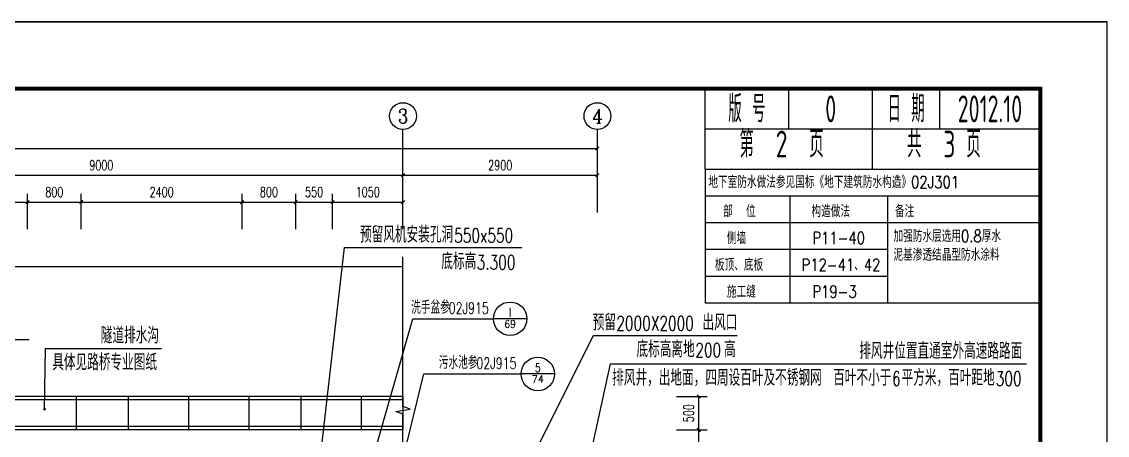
# Model space of a CAD drawing. Header units: millimetres. Extents: x -29538 to 115583, y -232866 to 15404.
# Drawn here: x 99341 to 115533, y -70896 to -64726 of the extents above; entities that cross this region are included whole.
import ezdxf
from ezdxf.enums import TextEntityAlignment as Align

# ---------------------------------------------------------------- set-up
doc = ezdxf.new("R2010")
doc.units = ezdxf.units.MM
doc.header["$LTSCALE"] = 10
doc.header["$MEASUREMENT"] = 0
doc.linetypes.add('DASH', pattern=[0.35, 0.25, -0.1])
for name, color, linetype in [('AXIS', 3, 'Continuous'), ('AXIS_TEXT', 7, 'Continuous'), ('DIM_LEAD', 3, 'Continuous'), ('DIM_SYMB', 3, 'Continuous'), ('HIDE_B', 7, 'Continuous'), ('PUB_TEXT', 7, 'Continuous'), ('QQ', 8, 'Continuous'), ('WALL', 9, 'Continuous'), ('图框', 7, 'Continuous'), ('文字', 7, 'Continuous'), ('栏目', 3, 'Continuous'), ('次轮廓线', 7, 'Continuous'), ('页码', 3, 'Continuous')]:
    doc.layers.add(name, color=color, linetype=linetype)
doc.styles.add('_TCH_AXIS', font='COMPLEX', dxfattribs={"bigfont": 'GBCBIG'})
doc.styles.add('_TCH_DIM', font='SIMPLEX', dxfattribs={"bigfont": 'GBCBIG'})
doc.styles.add('COMPLEX', font='COMPLEX')
doc.styles.add('DIM_FONT', font='SIMPLEX', dxfattribs={"width": 0.7, "bigfont": 'GBCBIG'})
doc.styles.add('HZTXT', font='SIMPLEX.shx', dxfattribs={"width": 0.8, "bigfont": 'gbhzfs.shx'})
doc.styles.get("Standard").update_dxf_attribs({"font": 'gbenor.shx', "width": 0.75, "bigfont": 'gbcbig.shx'})
doc.dimstyles.new('DIMN50', dxfattribs={"dimscale": 0.5, "dimtxt": 300, "dimasz": 100, "dimexe": 250, "dimexo": 300, "dimgap": 150, "dimtad": 1, "dimdec": 0, "dimzin": 0, "dimdsep": 46, "dimtxsty": 'DIM_FONT', "dimblk": 'ARCHTICK', "dimcen": 0.09, "dimclrt": 7, "dimazin": 2, "dimtfac": 1, "dimtdec": 0, "dimtix": 1, "dimtmove": 2, "dimatfit": 3, "dimldrblk": 'ARCHTICK', "dimfxl": 0, "dimtolj": 1, "dimtzin": 0, "dimarcsym": 0})

# ---------------------------------------------------------------- blocks, each defined once
blk = doc.blocks.new('_ArchTick')
at = {"color": 0, "linetype": 'ByBlock', "const_width": 0.4}
blk.add_lwpolyline([(-0.5, -0.5), (0.5, 0.5)], dxfattribs=at)
blk = doc.blocks.new('*D829')
at = {"layer": 'AXIS', "color": 0, "lineweight": -2}
for p, q in [((96928, -67823), (96928, -67292)), ((99428, -67823), (99428, -67292)), ((96928, -67417), (99428, -67417))]:
    blk.add_line(p, q, dxfattribs=at)
at = {"layer": 'Defpoints', "color": 0}
for p in [(99428, -67417), (96928, -67973), (99428, -67973)]:
    blk.add_point(p, dxfattribs=at)
at = {"layer": 'AXIS', "color": 0, "lineweight": -2, "xscale": 50, "yscale": 50, "zscale": 50, "rotation": 180}
blk.add_blockref('_ArchTick', (96928, -67417), dxfattribs=at)
at = {"layer": 'AXIS', "color": 0, "lineweight": -2, "xscale": 50, "yscale": 50, "zscale": 50}
blk.add_blockref('_ArchTick', (99428, -67417), dxfattribs=at)
at = {"layer": 'AXIS', "color": 7, "insert": (98178, -67267), "char_height": 150, "attachment_point": 5, "style": 'DIM_FONT'}
blk.add_mtext('\\A1;2500', dxfattribs=at)
blk = doc.blocks.new('*D830')
at = {"layer": 'AXIS', "color": 0, "lineweight": -2}
for p, q in [((99428, -67823), (99428, -67292)), ((100228, -67823), (100228, -67292)), ((99428, -67417), (100228, -67417))]:
    blk.add_line(p, q, dxfattribs=at)
at = {"layer": 'Defpoints', "color": 0}
for p in [(100228, -67417), (99428, -67973), (100228, -67973)]:
    blk.add_point(p, dxfattribs=at)
at = {"layer": 'AXIS', "color": 0, "lineweight": -2, "xscale": 50, "yscale": 50, "zscale": 50, "rotation": 180}
blk.add_blockref('_ArchTick', (99428, -67417), dxfattribs=at)
at = {"layer": 'AXIS', "color": 0, "lineweight": -2, "xscale": 50, "yscale": 50, "zscale": 50}
blk.add_blockref('_ArchTick', (100228, -67417), dxfattribs=at)
at = {"layer": 'AXIS', "color": 7, "insert": (99828, -67267), "char_height": 150, "attachment_point": 5, "style": 'DIM_FONT'}
blk.add_mtext('\\A1;800', dxfattribs=at)
blk = doc.blocks.new('*D831')
at = {"layer": 'AXIS', "color": 0, "lineweight": -2}
for p, q in [((100228, -67823), (100228, -67292)), ((102628, -67823), (102628, -67292)), ((100228, -67417), (102628, -67417))]:
    blk.add_line(p, q, dxfattribs=at)
at = {"layer": 'Defpoints', "color": 0}
for p in [(102628, -67417), (100228, -67973), (102628, -67973)]:
    blk.add_point(p, dxfattribs=at)
at = {"layer": 'AXIS', "color": 0, "lineweight": -2, "xscale": 50, "yscale": 50, "zscale": 50, "rotation": 180}
blk.add_blockref('_ArchTick', (100228, -67417), dxfattribs=at)
at = {"layer": 'AXIS', "color": 0, "lineweight": -2, "xscale": 50, "yscale": 50, "zscale": 50}
blk.add_blockref('_ArchTick', (102628, -67417), dxfattribs=at)
at = {"layer": 'AXIS', "color": 7, "insert": (101428, -67267), "char_height": 150, "attachment_point": 5, "style": 'DIM_FONT'}
blk.add_mtext('\\A1;2400', dxfattribs=at)
blk = doc.blocks.new('*D832')
at = {"layer": 'AXIS', "color": 0, "lineweight": -2}
for p, q in [((102628, -67823), (102628, -67292)), ((103428, -67823), (103428, -67292)), ((102628, -67417), (103428, -67417))]:
    blk.add_line(p, q, dxfattribs=at)
at = {"layer": 'Defpoints', "color": 0}
for p in [(103428, -67417), (102628, -67973), (103428, -67973)]:
    blk.add_point(p, dxfattribs=at)
at = {"layer": 'AXIS', "color": 0, "lineweight": -2, "xscale": 50, "yscale": 50, "zscale": 50, "rotation": 180}
blk.add_blockref('_ArchTick', (102628, -67417), dxfattribs=at)
at = {"layer": 'AXIS', "color": 0, "lineweight": -2, "xscale": 50, "yscale": 50, "zscale": 50}
blk.add_blockref('_ArchTick', (103428, -67417), dxfattribs=at)
at = {"layer": 'AXIS', "color": 7, "insert": (103028, -67267), "char_height": 150, "attachment_point": 5, "style": 'DIM_FONT'}
blk.add_mtext('\\A1;800', dxfattribs=at)
blk = doc.blocks.new('*D833')
at = {"layer": 'AXIS', "color": 0, "lineweight": -2}
for p, q in [((103428, -67823), (103428, -67292)), ((103978, -67823), (103978, -67292)), ((103428, -67417), (103978, -67417))]:
    blk.add_line(p, q, dxfattribs=at)
at = {"layer": 'Defpoints', "color": 0}
for p in [(103978, -67417), (103428, -67973), (103978, -67973)]:
    blk.add_point(p, dxfattribs=at)
at = {"layer": 'AXIS', "color": 0, "lineweight": -2, "xscale": 50, "yscale": 50, "zscale": 50, "rotation": 180}
blk.add_blockref('_ArchTick', (103428, -67417), dxfattribs=at)
at = {"layer": 'AXIS', "color": 0, "lineweight": -2, "xscale": 50, "yscale": 50, "zscale": 50}
blk.add_blockref('_ArchTick', (103978, -67417), dxfattribs=at)
at = {"layer": 'AXIS', "color": 7, "insert": (103703, -67267), "char_height": 150, "attachment_point": 5, "style": 'DIM_FONT'}
blk.add_mtext('\\A1;550', dxfattribs=at)
blk = doc.blocks.new('*D834')
at = {"layer": 'AXIS', "color": 0, "lineweight": -2}
for p, q in [((103978, -67823), (103978, -67292)), ((105028, -67823), (105028, -67292)), ((103978, -67417), (105028, -67417))]:
    blk.add_line(p, q, dxfattribs=at)
at = {"layer": 'Defpoints', "color": 0}
for p in [(105028, -67417), (103978, -67973), (105028, -67973)]:
    blk.add_point(p, dxfattribs=at)
at = {"layer": 'AXIS', "color": 0, "lineweight": -2, "xscale": 50, "yscale": 50, "zscale": 50, "rotation": 180}
blk.add_blockref('_ArchTick', (103978, -67417), dxfattribs=at)
at = {"layer": 'AXIS', "color": 0, "lineweight": -2, "xscale": 50, "yscale": 50, "zscale": 50}
blk.add_blockref('_ArchTick', (105028, -67417), dxfattribs=at)
at = {"layer": 'AXIS', "color": 7, "insert": (104503, -67267), "char_height": 150, "attachment_point": 5, "style": 'DIM_FONT'}
blk.add_mtext('\\A1;1050', dxfattribs=at)
blk = doc.blocks.new('*D839')
at = {"layer": 'AXIS', "color": 0, "lineweight": -2}
for p, q in [((109108, -70816), (109564, -70816)), ((109439, -71816), (109439, -70816)), ((109108, -71816), (109564, -71816))]:
    blk.add_line(p, q, dxfattribs=at)
at = {"layer": 'Defpoints', "color": 0}
for p in [(108958, -70816), (109439, -70816), (108958, -71816)]:
    blk.add_point(p, dxfattribs=at)
at = {"layer": 'AXIS', "color": 0, "lineweight": -2, "xscale": 50, "yscale": 50, "zscale": 50}
for p, rotation in [((109439, -70816), 90), ((109439, -71816), 270)]:
    blk.add_blockref('_ArchTick', p, dxfattribs=dict(at, rotation=rotation))
at = {"layer": 'AXIS', "color": 7, "insert": (109289, -71316), "char_height": 150, "attachment_point": 5, "rotation": 90, "style": 'DIM_FONT'}
blk.add_mtext('\\A1;1000', dxfattribs=at)
blk = doc.blocks.new('*D840')
at = {"layer": 'AXIS', "color": 0, "lineweight": -2}
for p, q in [((109108, -70316), (109564, -70316)), ((109439, -70816), (109439, -70316)), ((109108, -70816), (109564, -70816))]:
    blk.add_line(p, q, dxfattribs=at)
at = {"layer": 'Defpoints', "color": 0}
for p in [(108958, -70316), (109439, -70316), (108958, -70816)]:
    blk.add_point(p, dxfattribs=at)
at = {"layer": 'AXIS', "color": 0, "lineweight": -2, "xscale": 50, "yscale": 50, "zscale": 50}
for p, rotation in [((109439, -70316), 90), ((109439, -70816), 270)]:
    blk.add_blockref('_ArchTick', p, dxfattribs=dict(at, rotation=rotation))
at = {"layer": 'AXIS', "color": 7, "insert": (109289, -70566), "char_height": 150, "attachment_point": 5, "rotation": 90, "style": 'DIM_FONT'}
blk.add_mtext('\\A1;500', dxfattribs=at)
blk = doc.blocks.new('*D847')
at = {"layer": 'AXIS', "color": 0, "lineweight": -2}
for p, q in [((96028, -67423), (96028, -66892)), ((96028, -67017), (105028, -67017)), ((105028, -67423), (105028, -66892))]:
    blk.add_line(p, q, dxfattribs=at)
at = {"layer": 'Defpoints', "color": 0}
for p in [(105028, -67017), (96028, -67573), (105028, -67573)]:
    blk.add_point(p, dxfattribs=at)
at = {"layer": 'AXIS', "color": 0, "lineweight": -2, "xscale": 50, "yscale": 50, "zscale": 50, "rotation": 180}
blk.add_blockref('_ArchTick', (96028, -67017), dxfattribs=at)
at = {"layer": 'AXIS', "color": 0, "lineweight": -2, "xscale": 50, "yscale": 50, "zscale": 50}
blk.add_blockref('_ArchTick', (105028, -67017), dxfattribs=at)
at = {"layer": 'AXIS', "color": 7, "insert": (100528, -66867), "char_height": 150, "attachment_point": 5, "style": 'DIM_FONT'}
blk.add_mtext('\\A1;9000', dxfattribs=at)
blk = doc.blocks.new('*D848')
at = {"layer": 'AXIS', "color": 0, "lineweight": -2}
for p, q in [((105028, -67423), (105028, -66892)), ((105028, -67017), (107928, -67017)), ((107928, -67423), (107928, -66892))]:
    blk.add_line(p, q, dxfattribs=at)
at = {"layer": 'Defpoints', "color": 0}
for p in [(107928, -67017), (105028, -67573), (107928, -67573)]:
    blk.add_point(p, dxfattribs=at)
at = {"layer": 'AXIS', "color": 0, "lineweight": -2, "xscale": 50, "yscale": 50, "zscale": 50, "rotation": 180}
blk.add_blockref('_ArchTick', (105028, -67017), dxfattribs=at)
at = {"layer": 'AXIS', "color": 0, "lineweight": -2, "xscale": 50, "yscale": 50, "zscale": 50}
blk.add_blockref('_ArchTick', (107928, -67017), dxfattribs=at)
at = {"layer": 'AXIS', "color": 7, "insert": (106478, -66867), "char_height": 150, "attachment_point": 5, "style": 'DIM_FONT'}
blk.add_mtext('\\A1;2900', dxfattribs=at)
blk = doc.blocks.new('*D849')
at = {"layer": 'AXIS', "color": 0, "lineweight": -2}
for p, q in [((86028, -67273), (86028, -66492)), ((107928, -67273), (107928, -66492)), ((86028, -66617), (107928, -66617))]:
    blk.add_line(p, q, dxfattribs=at)
at = {"layer": 'Defpoints', "color": 0}
for p in [(107928, -66617), (86028, -67423), (107928, -67423)]:
    blk.add_point(p, dxfattribs=at)
at = {"layer": 'AXIS', "color": 0, "lineweight": -2, "xscale": 50, "yscale": 50, "zscale": 50, "rotation": 180}
blk.add_blockref('_ArchTick', (86028, -66617), dxfattribs=at)
at = {"layer": 'AXIS', "color": 0, "lineweight": -2, "xscale": 50, "yscale": 50, "zscale": 50}
blk.add_blockref('_ArchTick', (107928, -66617), dxfattribs=at)
at = {"layer": 'AXIS', "color": 7, "insert": (96978, -66467), "char_height": 150, "attachment_point": 5, "style": 'DIM_FONT'}
blk.add_mtext('\\A1;21900', dxfattribs=at)
blk = doc.blocks.new('_AXISO')
blk.add_circle((0, 0), 0.5)
at = {"layer": 'AXIS_TEXT', "style": 'COMPLEX', "width": 1.041667}
blk.add_attdef('A', text='', height=0.56, dxfattribs=at).set_placement((-0.25, -0.28), (0.25, -0.28), align=Align.FIT)

msp = doc.modelspace()

# ---------------------------------------------------------------- linework, layer by layer
for p, q in [((109532.6, -66925.77), (109532.6, -68926.99)), ((114532.6, -66925.77), (114532.6, -68926.99))]:
    msp.add_line(p, q)
at = {"layer": 'AXIS'}
for p, q in [((105028.25, -67573.28), (105028.25, -66333.67)), ((107928.25, -67573.28), (107928.25, -66333.67))]:
    msp.add_line(p, q, dxfattribs=at)
at = {"layer": 'DIM_LEAD'}
for p, q in [((103728.25, -71819.12), (104156.64, -68096.55)), ((104156.64, -68096.55), (106802.03, -68096.55)), ((104116.28, -72859.25), (105177.21, -69157.43)), ((105177.21, -69157.43), (106376.56, -69157.43)), ((106876.56, -69157.43), (106376.56, -69157.43)), ((105028.25, -75066.01), (107870.08, -69407.37)), ((107870.08, -69407.37), (110014.15, -69407.37)), ((97299.83, -69464.62), (99453.55, -69464.62)), ((99682.11, -70506.35), (99694.65, -69601.29)), ((99694.65, -69601.29), (101427.85, -69601.29)), ((107164.51, -74203.12), (108122.42, -69832.18)), ((108122.42, -69832.18), (114329.32, -69832.18)), ((104581.3, -73074.3), (105339.62, -69980.7)), ((105339.62, -69980.7), (106788.96, -69980.7)), ((107288.96, -69980.7), (106788.96, -69980.7))]:
    msp.add_line(p, q, dxfattribs=at)
at = {"layer": 'DIM_LEAD', "const_width": 20}
msp.add_lwpolyline([(99681.97, -70516.35, 1), (99682.25, -70496.35, 1)], format="xyb", close=True, dxfattribs=at)
at = {"layer": 'DIM_LEAD'}
for centre in [(106626.56, -69157.43), (107038.96, -69980.7)]:
    msp.add_circle(centre, 250, dxfattribs=at)
at = {"layer": 'DIM_SYMB'}
msp.add_lwpolyline([(105028.25, -72816.01), (105028.25, -70580.48), (104923.25, -70542.26), (105133.25, -70505.23), (105028.25, -70467.98), (105028.25, -68232.45)], dxfattribs=at)
at = {"layer": 'HIDE_B', "flags": 128}
msp.add_lwpolyline([(76532.6, -92425.77), (76532.6, -92425.77), (76532.6, -92425.77), (76532.6, -65725.77), (76532.6, -65725.77), (76532.6, -65725.77), (114532.6, -65725.77), (114532.6, -65725.77), (114532.6, -65725.77), (114532.6, -65725.77), (114532.6, -65725.77), (114532.6, -65725.77), (114532.6, -92425.77), (114532.6, -92425.77), (76532.6, -92425.77)], close=True, dxfattribs=at)
at = {"layer": 'PUB_TEXT'}
for p, q in [((114532.6, -67326.02), (109532.6, -67326.02)), ((110795.39, -67326.02), (110795.39, -68926.99)), ((112256.38, -67326.02), (112256.38, -68926.99)), ((114532.6, -67726.26), (109532.6, -67726.26)), ((114532.6, -67726.26), (109532.6, -67726.26)), ((114532.6, -67726.26), (109532.6, -67726.26)), ((112256.38, -68126.5), (109532.6, -68126.5)), ((112256.38, -68526.75), (109532.6, -68526.75)), ((114532.6, -68926.99), (109532.6, -68926.99)), ((114532.6, -68926.99), (109532.6, -68926.99))]:
    msp.add_line(p, q, dxfattribs=at)
at = {"layer": 'QQ'}
for p, q in [((105028.25, -68383.7), (86028.25, -68383.7)), ((105028.25, -70316.01), (86028.25, -70316.01)), ((100153.25, -70316.01), (100153.25, -70816.01)), ((100153.25, -70316.01), (100153.25, -70816.01)), ((100928.25, -70316.01), (100928.25, -70816.01)), ((101828.25, -70316.01), (101828.25, -70816.01)), ((102728.25, -70316.01), (102728.25, -70816.01)), ((102728.25, -70316.01), (102728.25, -70816.01)), ((103503.25, -70316.01), (103503.25, -70816.01)), ((104403.25, -70316.01), (104403.25, -70816.01)), ((105028.25, -70316.01), (105028.25, -70816.01)), ((105028.25, -70816.01), (86028.25, -70816.01))]:
    msp.add_line(p, q, dxfattribs=at)
at = {"layer": 'QQ', "linetype": 'DASH'}
for p, q in [((105028.25, -70366.01), (86028.25, -70366.01)), ((105028.25, -70766.01), (86028.25, -70766.01))]:
    msp.add_line(p, q, dxfattribs=at)
at = {"layer": 'WALL', "color": 0}
msp.add_line((73532.6, -64725.77), (115532.6, -64725.77), dxfattribs=at)
at = {"layer": '图框', "linetype": 'Continuous'}
for points in [[(115532.6, -64725.77), (73532.6, -64725.77)], [(73532.6, -64725.77), (115532.6, -64725.77)], [(73532.6, -64725.77), (115532.6, -64725.77)], [(115532.6, -94425.77), (115532.6, -64725.77)]]:
    msp.add_lwpolyline(points, dxfattribs=at)
at = {"layer": '图框', "linetype": 'Continuous', "const_width": 60}
msp.add_lwpolyline([(114532.6, -65725.77), (76532.6, -65725.77), (76532.6, -93425.77), (114532.6, -93425.77), (114532.6, -65725.77)], dxfattribs=at)
at = {"layer": '文字'}
for p, q in [((110782.6, -66325.77), (110782.6, -65725.77)), ((112032.6, -66325.77), (112032.6, -65725.77))]:
    msp.add_line(p, q, dxfattribs=at)
at = {"layer": '次轮廓线'}
msp.add_line((113032.6, -66325.77), (113032.6, -65725.77), dxfattribs=at)
at = {"layer": '页码'}
for p, q in [((109532.6, -66925.77), (109532.6, -65725.77)), ((109532.6, -66325.77), (114532.6, -66325.77)), ((109532.6, -66325.77), (114532.6, -66325.77)), ((112032.6, -66925.77), (112032.6, -66325.77)), ((109532.6, -66925.77), (114532.6, -66925.77))]:
    msp.add_line(p, q, dxfattribs=at)

# ---------------------------------------------------------------- block references
at = {"layer": 'AXIS'}
ref = msp.add_blockref('_AXISO', (105028.25, -66133.67), dxfattribs=dict(at, xscale=400, yscale=400, zscale=400))
ref.add_attrib('A', '3', dxfattribs={"layer": 'AXIS_TEXT', "height": 219.19, "style": '_TCH_AXIS'}).set_placement((104955.19, -66243.26), (105101.32, -66243.26), align=Align.FIT)
ref = msp.add_blockref('_AXISO', (107928.25, -66133.67), dxfattribs=dict(at, xscale=400, yscale=400, zscale=400))
ref.add_attrib('A', '4', dxfattribs={"layer": 'AXIS_TEXT', "height": 208.33, "style": '_TCH_AXIS'}).set_placement((107848.88, -66237.83), (108007.61, -66237.83), align=Align.FIT)

# ---------------------------------------------------------------- texts
at = {"layer": 'PUB_TEXT'}
for s, height, style, width, p in [('地下室防水做法参见国标《地下建筑防水构造》02J301', 180, 'HZTXT', 0.8, (109582.05, -67207.77)), ('部  位', 180, 'HZTXT', 0.8, (109801.95, -67641.95)), ('构造做法', 180, 'HZTXT', 0.8, (111120.4, -67641.95)), ('备注', 180, 'HZTXT', 0.8, (112366.4, -67641.95)), ('550x550', 212.5, '_TCH_DIM', 0.705882, (105791.32, -68021.55)), ('加强防水层选用0.8厚水', 180, 'HZTXT', 0.8, (112342.8, -68012.4)), ('侧墙', 180, 'HZTXT', 0.8, (109858.9, -68042.19)), ('P11-40', 180, 'HZTXT', 0.8, (111134.47, -68042.19)), ('泥基渗透结晶型防水涂料', 180, 'HZTXT', 0.8, (112342.8, -68292.11)), ('3.300', 212.5, '_TCH_DIM', 0.705882, (106127.03, -68421.55)), ('板顶、底板', 180, 'HZTXT', 0.8, (109680.51, -68442.43)), ('P12-41、42', 180, 'HZTXT', 0.8, (110973.73, -68442.43)), ('施工缝', 180, 'HZTXT', 0.8, (109858.9, -68842.68)), ('P19-3', 180, 'HZTXT', 0.8, (111134.47, -68842.68)), ('02J915', 170, '_TCH_DIM', 0.705882, (105710.84, -69082.54)), ('2000X2000', 212.5, '_TCH_DIM', 0.705882, (108209.29, -69332.37)), ('200', 212.5, '_TCH_DIM', 0.705882, (109388.24, -69732.37)), ('02J915', 170, '_TCH_DIM', 0.705882, (106123.25, -69905.81)), ('6', 212.5, '_TCH_DIM', 0.705882, (112321.5, -70157.18)), ('300', 212.5, '_TCH_DIM', 0.705882, (113868.61, -70157.18))]:
    msp.add_text(s, height=height, dxfattribs=dict(at, style=style, width=width)).set_placement(p)
at = {"layer": 'PUB_TEXT', "style": '_TCH_DIM'}
for s, height, p in [('预留风机安装孔洞', 241.135, (104387.06, -68021.55)), ('底标高', 241.135, (105600.43, -68421.55)), ('洗手盆参', 192.908, (105149.14, -69082.54)), ('预留', 241.135, (107858.22, -69332.37)), ('出风口', 241.135, (109495, -69332.37)), ('隧道排水沟', 241.135, (100520.4, -69526.29)), ('底标高离地', 241.135, (108510.58, -69732.37)), ('高', 241.13, (109816.81, -69732.37)), ('排风井位置直通室外高速路路面', 241.1348, (111834.11, -69757.18)), ('具体见路桥专业图纸', 241.135, (99796.99, -69926.29)), ('污水池参', 192.908, (105561.54, -69905.81)), ('排风井，出地面，四周设百叶及不锈钢网', 241.1348, (108148.55, -70157.18)), ('百叶不小于', 241.135, (111443.84, -70157.18)), ('平方米，百叶距地', 241.135, (112464.36, -70157.18))]:
    msp.add_text(s, height=height, dxfattribs=at).set_placement(p)
for s, height, p, p2 in [('1', 135.57, (106610.42, -69130.32), (106642.7, -69130.32)), ('69', 110.964, (106539.37, -69290.59), (106713.74, -69290.59)), ('5', 130.5, (106995.46, -69954.6), (107082.46, -69954.6)), ('74', 108.694, (106948.38, -70111.14), (107129.54, -70111.14))]:
    msp.add_text(s, height=height, dxfattribs=at).set_placement(p, p2, align=Align.FIT)
at = {"layer": '文字', "width": 0.7}
for s, p in [('版 号', (110157.6, -66025.77)), ('0', (111407.6, -66025.77)), ('日 期', (112532.6, -66025.77)), ('2012.10', (113782.6, -66025.77))]:
    msp.add_text(s, height=400, dxfattribs=at).set_placement(p, align=Align.MIDDLE_CENTER)
at = {"layer": '栏目', "char_height": 500, "width": 2859.1111, "attachment_point": 1}
for s, insert in [('{\\H0.8x;第  2  页}', (110046.32, -66351.26)), ('{\\H0.8x;共  3 页}', (112546.32, -66351.26))]:
    msp.add_mtext(s, dxfattribs=dict(at, insert=insert))

# ---------------------------------------------------------------- dimensions: what is measured, and where the dimension line sits
at = {"layer": 'AXIS'}
for p1, p2, distance, picture, middle in [((86028.25, -67423.28), (107928.25, -67423.28), 806.74, '*D849', (96978.25, -66466.55)), ((96028.25, -67573.28), (105028.25, -67573.28), 556.74, '*D847', (100528.25, -66866.55)), ((105028.25, -67573.28), (107928.25, -67573.28), 556.74, '*D848', (106478.25, -66866.55)), ((96928.18, -67973.28), (99428.18, -67973.28), 556.74, '*D829', (98178.18, -67266.55)), ((99428.18, -67973.28), (100228.05, -67973.28), 556.74, '*D830', (99828.12, -67266.55)), ((100228.05, -67973.28), (102628.05, -67973.28), 556.74, '*D831', (101428.05, -67266.55)), ((102628.05, -67973.28), (103428.25, -67973.28), 556.74, '*D832', (103028.15, -67266.55)), ((103428.25, -67973.28), (103978.25, -67973.28), 556.74, '*D833', (103703.25, -67266.55)), ((103978.25, -67973.28), (105028.25, -67973.28), 556.74, '*D834', (104503.25, -67266.55)), ((108957.96, -70816.01), (108957.96, -70316.01), -481.24, '*D840', (109289.2, -70566.01)), ((108957.96, -71816.01), (108957.96, -70816.01), -481.24, '*D839', (109289.2, -71316.01))]:
    dim = msp.add_aligned_dim(p1=p1, p2=p2, distance=distance, dimstyle='DIMN50', dxfattribs=at)
    dim.commit()
    dim.dimension.update_dxf_attribs({"geometry": picture, "text_midpoint": middle})

doc.saveas('drawing.dxf')
